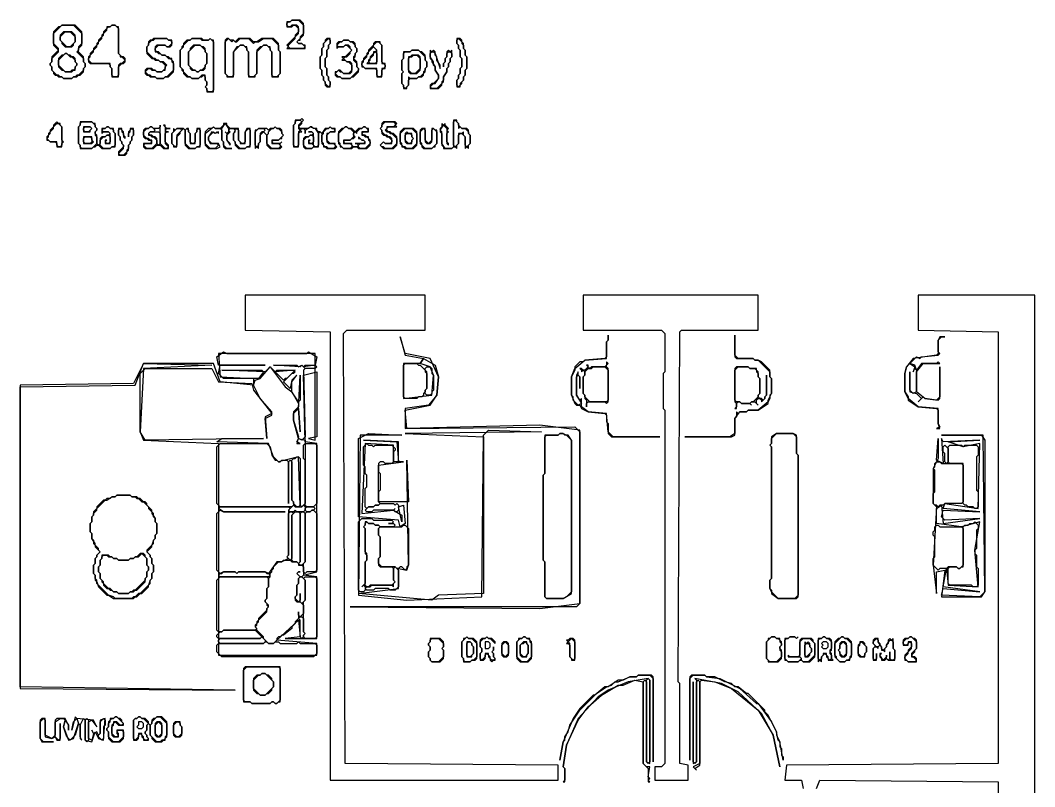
# Model space of a CAD drawing. Header units: metres. Extents: x 46 to 978, y 143 to 952.
# Drawn here: x 369 to 978, y 492 to 952 of the extents above; entities that cross this region are included whole.
import ezdxf

# ---------------------------------------------------------------- set-up
doc = ezdxf.new("R2010")
doc.units = ezdxf.units.M
doc.layers.add('A-FURN', color=2, linetype='Continuous')
doc.layers.add('A-WALL', color=1, linetype='Continuous')

msp = doc.modelspace()

# ---------------------------------------------------------------- linework, layer by layer
at = {"layer": 'A-FURN'}
for points in [[(529, 951), (529, 948), (532, 948), (533, 949), (534, 949), (536, 947), (536, 945), (534, 943), (534, 942), (529, 937), (530, 936), (529, 935), (540, 935), (540, 937), (539, 937), (538, 938), (536, 938), (535, 939), (536, 940), (537, 940), (537, 941), (539, 943), (539, 950), (537, 952), (532, 952), (531, 951), (529, 951)], [(532, 952), (536, 952), (539, 949), (539, 944), (537, 942), (537, 941), (535, 939), (536, 938), (538, 938), (540, 936), (539, 935), (531, 935), (530, 936), (530, 937), (534, 941), (534, 942), (536, 944), (536, 948), (535, 949), (532, 949), (531, 948), (530, 948), (529, 949), (529, 950), (530, 951), (531, 951), (532, 952)], [(394, 949), (393, 948), (392, 948), (389, 945), (389, 937), (392, 934), (388, 930), (388, 927), (387, 926), (387, 925), (388, 924), (388, 922), (389, 921), (389, 920), (390, 919), (391, 919), (392, 918), (394, 918), (395, 917), (400, 917), (401, 918), (403, 918), (404, 919), (405, 919), (407, 921), (407, 923), (408, 924), (408, 926), (407, 927), (407, 930), (404, 933), (404, 935), (406, 937), (406, 945), (402, 949), (394, 949)], [(394, 949), (401, 949), (406, 944), (406, 938), (404, 936), (404, 934), (403, 933), (407, 929), (407, 927), (408, 926), (408, 924), (407, 923), (407, 922), (404, 919), (403, 919), (402, 918), (401, 918), (400, 917), (395, 917), (394, 918), (393, 918), (392, 919), (391, 919), (388, 922), (388, 924), (387, 925), (387, 926), (388, 927), (388, 929), (392, 933), (392, 935), (389, 938), (389, 944), (394, 949)], [(395, 945), (393, 943), (393, 940), (394, 939), (394, 938), (396, 936), (400, 936), (401, 937), (401, 938), (402, 939), (402, 943), (400, 945), (395, 945)], [(396, 945), (399, 945), (402, 942), (402, 939), (399, 936), (397, 936), (393, 940), (393, 942), (396, 945)], [(424, 949), (423, 948), (421, 948), (421, 947), (419, 945), (419, 944), (418, 943), (418, 942), (416, 940), (416, 939), (415, 938), (415, 937), (413, 935), (413, 934), (411, 932), (411, 931), (410, 930), (410, 927), (411, 926), (422, 926), (423, 925), (423, 924), (424, 923), (424, 918), (428, 918), (428, 924), (430, 926), (431, 926), (432, 927), (432, 929), (431, 930), (430, 930), (428, 932), (428, 948), (427, 948), (426, 949), (424, 949)], [(424, 949), (426, 949), (428, 947), (428, 932), (429, 931), (429, 930), (430, 930), (432, 928), (430, 926), (429, 926), (428, 925), (428, 919), (427, 918), (425, 918), (424, 919), (424, 923), (423, 924), (423, 926), (412, 926), (410, 928), (410, 929), (411, 930), (411, 931), (413, 933), (413, 934), (415, 936), (415, 937), (416, 938), (416, 939), (418, 941), (418, 942), (419, 943), (419, 944), (421, 946), (421, 947), (422, 948), (423, 948), (424, 949)], [(449, 941), (448, 940), (447, 940), (446, 939), (446, 937), (445, 936), (445, 932), (448, 929), (449, 929), (450, 928), (452, 928), (453, 927), (454, 927), (456, 925), (456, 923), (454, 921), (451, 921), (450, 922), (449, 922), (448, 923), (445, 923), (444, 922), (444, 920), (445, 919), (446, 919), (447, 918), (450, 918), (451, 917), (455, 917), (456, 918), (458, 918), (461, 921), (461, 927), (460, 928), (460, 929), (459, 929), (458, 930), (457, 930), (456, 931), (454, 931), (452, 933), (451, 933), (450, 934), (450, 935), (452, 937), (456, 937), (457, 936), (459, 936), (460, 937), (460, 940), (458, 940), (457, 941), (449, 941)], [(450, 941), (457, 941), (458, 940), (459, 940), (460, 939), (460, 938), (458, 936), (457, 936), (456, 937), (451, 937), (450, 936), (450, 933), (451, 933), (452, 932), (453, 932), (454, 931), (456, 931), (458, 929), (459, 929), (460, 928), (460, 927), (461, 926), (461, 922), (457, 918), (456, 918), (455, 917), (451, 917), (450, 918), (448, 918), (447, 919), (446, 919), (444, 921), (446, 923), (447, 923), (448, 922), (450, 922), (451, 921), (454, 921), (455, 922), (456, 922), (456, 924), (457, 925), (455, 927), (453, 927), (452, 928), (451, 928), (450, 929), (449, 929), (445, 933), (445, 936), (446, 937), (446, 938), (448, 940), (449, 940), (450, 941)], [(469, 940), (467, 938), (467, 937), (466, 936), (466, 935), (465, 934), (465, 924), (466, 923), (466, 922), (467, 921), (467, 920), (469, 918), (471, 918), (472, 917), (476, 917), (477, 918), (478, 918), (479, 919), (480, 918), (480, 916), (481, 915), (481, 913), (480, 912), (481, 911), (481, 909), (485, 909), (485, 940), (484, 940), (483, 941), (482, 940), (479, 940), (478, 941), (472, 941), (471, 940), (469, 940)], [(472, 941), (477, 941), (478, 940), (482, 940), (483, 941), (485, 939), (485, 910), (484, 909), (482, 909), (481, 910), (481, 911), (480, 912), (481, 913), (481, 915), (480, 916), (480, 919), (478, 919), (476, 917), (472, 917), (471, 918), (470, 918), (467, 921), (467, 922), (465, 924), (465, 934), (467, 936), (467, 937), (470, 940), (471, 940), (472, 941)], [(492, 940), (492, 920), (493, 919), (493, 918), (497, 918), (497, 933), (501, 937), (503, 937), (505, 935), (505, 934), (506, 933), (506, 918), (510, 918), (510, 919), (511, 920), (511, 933), (515, 937), (517, 937), (519, 935), (519, 934), (520, 933), (520, 918), (524, 918), (524, 919), (525, 920), (525, 933), (524, 934), (524, 938), (521, 941), (514, 941), (511, 939), (509, 939), (507, 941), (500, 941), (498, 939), (497, 940), (495, 940), (494, 941), (493, 941), (492, 940)], [(492, 939), (494, 941), (496, 939), (497, 940), (498, 939), (499, 939), (501, 941), (506, 941), (509, 938), (510, 939), (512, 939), (515, 941), (520, 941), (524, 937), (524, 934), (525, 933), (525, 920), (523, 918), (521, 918), (520, 919), (520, 933), (519, 934), (519, 936), (518, 936), (517, 937), (515, 937), (514, 936), (513, 936), (511, 934), (511, 920), (509, 918), (507, 918), (506, 919), (506, 933), (505, 934), (505, 936), (504, 936), (503, 937), (501, 937), (500, 936), (499, 936), (497, 933), (497, 919), (496, 918), (494, 918), (492, 920), (492, 939)], [(553, 941), (552, 940), (552, 939), (551, 938), (551, 936), (550, 935), (550, 931), (549, 930), (549, 923), (550, 922), (550, 919), (551, 918), (551, 916), (552, 915), (552, 913), (553, 912), (555, 912), (555, 915), (554, 916), (554, 918), (553, 919), (553, 923), (552, 924), (552, 929), (553, 930), (553, 934), (554, 935), (554, 937), (555, 938), (555, 941), (553, 941)], [(554, 941), (555, 940), (555, 938), (554, 937), (554, 935), (553, 934), (553, 930), (552, 929), (552, 924), (553, 923), (553, 919), (554, 918), (554, 916), (555, 915), (555, 913), (554, 912), (552, 914), (552, 915), (551, 916), (551, 918), (550, 919), (550, 922), (549, 923), (549, 930), (550, 931), (550, 935), (551, 936), (551, 938), (554, 941)], [(563, 940), (562, 939), (560, 939), (559, 938), (559, 935), (560, 936), (563, 936), (564, 937), (565, 937), (568, 934), (564, 930), (562, 930), (563, 929), (562, 928), (564, 928), (565, 927), (566, 927), (568, 925), (568, 922), (566, 920), (563, 920), (561, 922), (560, 922), (559, 921), (558, 921), (558, 919), (559, 918), (561, 918), (562, 917), (567, 917), (568, 918), (569, 918), (572, 921), (572, 923), (571, 924), (571, 927), (569, 929), (570, 930), (570, 932), (571, 933), (571, 935), (570, 936), (570, 938), (569, 939), (567, 939), (566, 940), (563, 940)], [(563, 940), (566, 940), (567, 939), (568, 939), (570, 937), (570, 936), (571, 935), (571, 933), (570, 932), (570, 931), (569, 930), (569, 928), (571, 926), (571, 924), (572, 923), (572, 922), (567, 917), (562, 917), (561, 918), (560, 918), (558, 920), (560, 922), (561, 921), (562, 921), (563, 920), (567, 920), (568, 921), (568, 926), (567, 927), (565, 927), (563, 929), (564, 930), (565, 930), (567, 932), (567, 933), (568, 934), (567, 935), (567, 936), (566, 937), (564, 937), (563, 936), (560, 936), (559, 937), (561, 939), (562, 939), (563, 940)], [(582, 939), (581, 938), (581, 937), (578, 934), (578, 933), (577, 932), (577, 931), (575, 929), (575, 928), (574, 927), (574, 924), (575, 924), (576, 923), (582, 923), (583, 922), (583, 918), (586, 918), (586, 922), (587, 923), (588, 923), (588, 926), (587, 926), (586, 927), (586, 937), (585, 938), (585, 939), (582, 939)], [(583, 939), (584, 939), (586, 937), (586, 926), (587, 926), (588, 925), (588, 924), (587, 923), (586, 923), (586, 919), (585, 918), (584, 918), (583, 919), (583, 923), (576, 923), (574, 925), (574, 926), (575, 927), (575, 928), (577, 930), (577, 931), (578, 932), (578, 933), (581, 936), (583, 934), (582, 933), (581, 933), (581, 932), (579, 930), (579, 929), (578, 928), (578, 927), (577, 926), (583, 926), (583, 934), (581, 936), (581, 937), (583, 939)], [(631, 941), (631, 938), (632, 937), (632, 935), (633, 934), (633, 930), (634, 929), (634, 924), (633, 923), (633, 920), (632, 919), (632, 917), (631, 916), (631, 912), (633, 912), (633, 913), (634, 914), (634, 915), (635, 916), (635, 918), (636, 919), (636, 922), (637, 923), (637, 930), (636, 931), (636, 934), (635, 935), (635, 938), (634, 939), (634, 940), (633, 941), (631, 941)], [(632, 941), (634, 939), (634, 938), (635, 937), (635, 935), (636, 934), (636, 931), (637, 930), (637, 923), (636, 922), (636, 919), (635, 918), (635, 916), (633, 914), (633, 913), (632, 912), (631, 913), (631, 916), (632, 917), (632, 919), (633, 920), (633, 923), (634, 924), (634, 929), (633, 930), (633, 934), (632, 935), (632, 937), (631, 938), (631, 940), (632, 941)], [(396, 932), (395, 931), (394, 931), (392, 929), (392, 924), (394, 922), (395, 922), (396, 921), (400, 921), (401, 922), (402, 922), (402, 924), (403, 925), (403, 926), (402, 927), (402, 929), (401, 930), (400, 930), (399, 931), (398, 931), (397, 932), (396, 932)], [(396, 932), (397, 932), (399, 930), (400, 930), (402, 928), (402, 927), (403, 926), (403, 925), (402, 924), (402, 923), (401, 922), (400, 922), (399, 921), (396, 921), (392, 925), (392, 928), (396, 932)], [(473, 937), (471, 935), (471, 934), (470, 933), (470, 925), (471, 924), (471, 923), (472, 922), (474, 922), (475, 921), (476, 921), (477, 922), (479, 922), (480, 923), (480, 925), (481, 926), (481, 932), (480, 933), (480, 935), (479, 936), (478, 936), (477, 937), (473, 937)], [(474, 937), (477, 937), (480, 934), (480, 933), (481, 932), (481, 926), (480, 925), (480, 924), (478, 922), (477, 922), (476, 921), (475, 921), (474, 922), (473, 922), (470, 925), (470, 933), (474, 937)], [(582, 933), (583, 932), (583, 927), (582, 926), (579, 926), (578, 927), (579, 928), (579, 929), (581, 931), (581, 932), (582, 933)], [(608, 934), (604, 934), (603, 933), (599, 933), (599, 929), (598, 928), (598, 922), (599, 921), (598, 920), (598, 914), (599, 913), (599, 911), (601, 911), (601, 912), (602, 913), (602, 916), (603, 917), (607, 917), (608, 918), (610, 918), (611, 919), (611, 920), (612, 921), (612, 923), (613, 924), (613, 927), (612, 928), (612, 931), (610, 933), (609, 933), (608, 934)], [(608, 934), (612, 930), (612, 928), (613, 927), (613, 924), (612, 923), (612, 922), (611, 921), (611, 920), (609, 918), (608, 918), (607, 917), (603, 917), (602, 918), (602, 913), (600, 911), (599, 912), (599, 913), (598, 914), (598, 920), (599, 921), (598, 922), (598, 928), (599, 929), (599, 932), (600, 933), (603, 933), (604, 934), (608, 934)], [(628, 934), (627, 933), (626, 934), (625, 933), (625, 930), (624, 929), (624, 927), (623, 926), (623, 924), (623, 926), (624, 927), (624, 929), (625, 930), (625, 932), (626, 933), (627, 933), (628, 932), (628, 930), (627, 929), (627, 927), (626, 926), (626, 924), (625, 923), (625, 921), (623, 918), (623, 916), (622, 915), (622, 914), (619, 911), (616, 911), (615, 912), (617, 914), (618, 914), (620, 917), (620, 919), (618, 922), (618, 924), (617, 925), (617, 927), (615, 930), (615, 932), (616, 933), (617, 933), (618, 932), (621, 923), (621, 925), (619, 928), (619, 930), (618, 931), (618, 933), (617, 934), (616, 933), (615, 934), (615, 929), (616, 928), (616, 927), (618, 924), (618, 922), (620, 919), (620, 917), (617, 914), (616, 914), (615, 913), (615, 911), (620, 911), (622, 913), (622, 914), (623, 915), (623, 918), (625, 921), (625, 923), (626, 924), (626, 926), (627, 927), (627, 929), (628, 930), (628, 934)], [(604, 931), (603, 930), (602, 930), (602, 921), (603, 920), (607, 920), (609, 922), (609, 930), (608, 931), (604, 931)], [(605, 931), (607, 931), (609, 929), (609, 923), (606, 920), (604, 920), (602, 922), (602, 929), (603, 930), (604, 930), (605, 931)], [(391, 891), (389, 889), (389, 888), (387, 886), (387, 885), (386, 884), (386, 883), (385, 882), (385, 880), (386, 880), (387, 879), (390, 879), (391, 878), (391, 876), (394, 876), (394, 878), (395, 879), (394, 880), (394, 888), (393, 889), (393, 890), (392, 890), (391, 891)], [(391, 890), (392, 890), (394, 888), (394, 877), (393, 876), (392, 876), (391, 877), (391, 879), (387, 879), (385, 881), (386, 882), (386, 883), (387, 884), (387, 885), (389, 887), (389, 888), (391, 890)], [(405, 891), (405, 889), (404, 888), (404, 878), (405, 877), (405, 875), (412, 875), (413, 876), (414, 876), (415, 877), (416, 877), (418, 875), (423, 875), (424, 876), (426, 876), (426, 884), (425, 885), (425, 887), (423, 887), (422, 888), (421, 888), (420, 887), (418, 887), (418, 884), (419, 885), (422, 885), (423, 884), (422, 883), (421, 883), (420, 882), (418, 882), (417, 881), (417, 878), (416, 877), (415, 878), (415, 883), (414, 884), (414, 885), (415, 886), (415, 887), (414, 888), (414, 890), (413, 890), (412, 891), (405, 891)], [(406, 891), (412, 891), (414, 889), (414, 888), (415, 887), (415, 886), (414, 885), (414, 883), (415, 882), (415, 878), (412, 875), (406, 875), (405, 876), (405, 877), (404, 878), (404, 888), (405, 889), (405, 890), (406, 891)], [(480, 885), (480, 877), (482, 875), (487, 875), (489, 876), (488, 878), (484, 878), (482, 880), (482, 882), (485, 885), (486, 884), (487, 885), (488, 884), (488, 885), (486, 884), (484, 885), (482, 882), (482, 880), (483, 878), (487, 878), (488, 877), (486, 875), (483, 875), (480, 878), (480, 884), (485, 888), (486, 887), (489, 887), (490, 886), (490, 880), (491, 879), (491, 876), (492, 875), (496, 875), (493, 875), (491, 877), (491, 879), (490, 880), (490, 887), (492, 890), (494, 887), (494, 885), (493, 884), (492, 885), (493, 884), (493, 880), (495, 877), (495, 878), (493, 880), (493, 883), (495, 885), (494, 886), (495, 887), (497, 887), (498, 886), (497, 884), (497, 880), (498, 879), (498, 877), (500, 875), (504, 875), (505, 876), (507, 876), (507, 887), (505, 887), (504, 885), (504, 879), (503, 878), (502, 878), (500, 880), (500, 887), (495, 887), (493, 889), (493, 890), (491, 890), (491, 889), (489, 887), (486, 887), (485, 888), (484, 887), (482, 887), (480, 885)], [(534, 892), (534, 890), (533, 889), (533, 876), (536, 876), (536, 884), (537, 885), (538, 885), (537, 886), (538, 887), (539, 887), (540, 886), (540, 884), (540, 886), (543, 888), (546, 887), (548, 884), (548, 877), (547, 876), (546, 876), (545, 877), (545, 884), (544, 885), (542, 885), (544, 885), (545, 884), (544, 883), (543, 883), (542, 882), (540, 882), (539, 881), (539, 876), (540, 875), (544, 875), (545, 876), (548, 876), (548, 884), (549, 885), (550, 884), (550, 878), (551, 877), (551, 876), (552, 876), (553, 875), (558, 875), (559, 876), (558, 877), (558, 878), (555, 878), (553, 880), (553, 883), (555, 885), (558, 885), (558, 887), (556, 887), (555, 888), (554, 887), (552, 887), (550, 884), (549, 885), (548, 885), (547, 886), (547, 887), (545, 887), (544, 888), (543, 888), (542, 887), (537, 887), (536, 888), (538, 890), (538, 891), (539, 892), (538, 893), (537, 892), (534, 892)], [(537, 892), (538, 891), (536, 889), (536, 887), (537, 886), (536, 885), (536, 877), (535, 876), (534, 876), (533, 877), (533, 889), (534, 890), (534, 891), (535, 892), (537, 892)], [(587, 891), (586, 890), (586, 888), (585, 887), (586, 886), (586, 884), (587, 883), (588, 883), (589, 882), (590, 882), (592, 880), (592, 879), (591, 878), (588, 878), (587, 879), (585, 877), (587, 875), (593, 875), (595, 877), (595, 882), (593, 884), (592, 884), (591, 885), (590, 885), (589, 886), (589, 887), (590, 888), (595, 888), (594, 889), (595, 890), (594, 891), (587, 891)], [(588, 891), (593, 891), (594, 890), (594, 889), (593, 888), (589, 888), (589, 887), (588, 886), (589, 885), (590, 885), (591, 884), (592, 884), (595, 881), (595, 878), (592, 875), (588, 875), (587, 876), (586, 876), (585, 877), (587, 879), (588, 878), (592, 878), (592, 881), (591, 882), (590, 882), (589, 883), (588, 883), (586, 885), (586, 886), (585, 887), (586, 888), (586, 889), (588, 891)], [(622, 890), (622, 888), (621, 887), (621, 885), (622, 884), (622, 877), (623, 876), (623, 875), (628, 875), (629, 876), (630, 876), (631, 875), (631, 877), (632, 878), (632, 883), (633, 884), (634, 884), (636, 882), (636, 875), (637, 876), (638, 875), (638, 877), (639, 878), (639, 883), (638, 884), (638, 886), (637, 887), (634, 887), (632, 889), (632, 890), (631, 891), (631, 892), (629, 892), (629, 876), (628, 875), (624, 875), (622, 878), (622, 885), (621, 886), (623, 889), (625, 887), (625, 878), (626, 877), (626, 878), (625, 879), (625, 884), (626, 885), (625, 886), (626, 887), (624, 889), (624, 890), (623, 889), (622, 890)], [(630, 892), (632, 890), (632, 887), (633, 888), (634, 887), (636, 887), (638, 885), (638, 884), (639, 883), (639, 878), (637, 876), (636, 877), (636, 882), (635, 883), (635, 885), (634, 884), (632, 884), (632, 878), (630, 876), (629, 877), (629, 891), (630, 892)], [(407, 885), (411, 885), (411, 886), (412, 887), (411, 888), (407, 888), (407, 885)], [(407, 886), (407, 887), (408, 888), (411, 888), (412, 887), (410, 885), (408, 885), (407, 886)], [(421, 888), (422, 888), (423, 887), (424, 887), (425, 886), (425, 885), (426, 884), (426, 877), (425, 876), (424, 876), (423, 875), (419, 875), (417, 877), (417, 880), (419, 882), (420, 882), (421, 883), (422, 883), (423, 882), (423, 879), (422, 878), (421, 878), (420, 879), (421, 880), (420, 880), (420, 878), (423, 878), (423, 884), (422, 885), (419, 885), (418, 886), (419, 887), (420, 887), (421, 888)], [(437, 887), (435, 887), (435, 886), (434, 885), (434, 882), (434, 884), (435, 885), (435, 886), (436, 887), (437, 886), (437, 883), (436, 882), (436, 880), (435, 879), (435, 878), (434, 877), (434, 875), (433, 874), (433, 873), (431, 871), (429, 871), (428, 872), (431, 875), (431, 877), (430, 878), (430, 879), (429, 880), (429, 882), (428, 883), (428, 886), (429, 887), (430, 886), (430, 885), (431, 884), (431, 882), (432, 881), (432, 882), (431, 883), (431, 885), (430, 886), (430, 887), (428, 887), (428, 883), (429, 882), (429, 880), (430, 879), (430, 878), (431, 877), (431, 876), (428, 873), (428, 871), (432, 871), (433, 872), (433, 873), (434, 874), (434, 877), (435, 878), (435, 879), (436, 880), (436, 882), (437, 883), (437, 887)], [(459, 887), (457, 887), (456, 888), (456, 889), (455, 889), (456, 888), (456, 878), (458, 876), (457, 875), (456, 875), (453, 878), (453, 889), (453, 888), (452, 887), (449, 887), (448, 888), (447, 888), (446, 887), (444, 887), (443, 886), (443, 882), (444, 881), (445, 881), (446, 880), (447, 880), (448, 879), (447, 878), (443, 878), (443, 876), (444, 875), (449, 875), (451, 877), (453, 877), (455, 875), (458, 875), (458, 877), (456, 879), (456, 884), (457, 885), (458, 885), (457, 885), (456, 886), (457, 887), (459, 887)], [(447, 888), (448, 888), (450, 886), (449, 885), (447, 885), (446, 884), (446, 883), (447, 883), (448, 882), (449, 882), (451, 880), (451, 878), (448, 875), (445, 875), (443, 877), (444, 878), (448, 878), (448, 880), (447, 880), (446, 881), (445, 881), (443, 883), (443, 885), (445, 887), (446, 887), (447, 888)], [(446, 884), (447, 885), (452, 885), (453, 884), (453, 878), (452, 877), (451, 878), (451, 881), (450, 882), (449, 882), (448, 883), (447, 883), (446, 884)], [(461, 887), (461, 885), (460, 884), (460, 878), (461, 877), (461, 876), (463, 876), (463, 882), (465, 884), (465, 885), (467, 887), (468, 886), (468, 877), (470, 875), (474, 875), (475, 876), (477, 876), (477, 887), (475, 887), (475, 885), (474, 884), (474, 879), (473, 878), (472, 878), (471, 879), (471, 884), (470, 885), (470, 887), (469, 887), (468, 886), (467, 887), (463, 887), (462, 886), (461, 887)], [(465, 887), (466, 886), (463, 883), (463, 877), (462, 876), (460, 878), (460, 884), (463, 887), (465, 887)], [(469, 887), (470, 886), (470, 885), (471, 884), (471, 878), (474, 878), (474, 884), (475, 885), (475, 886), (476, 887), (477, 886), (477, 877), (476, 876), (475, 876), (474, 875), (471, 875), (468, 878), (468, 886), (469, 887)], [(499, 887), (500, 886), (500, 880), (501, 879), (501, 878), (504, 878), (504, 885), (506, 887), (507, 886), (507, 877), (506, 876), (505, 876), (504, 875), (501, 875), (498, 878), (498, 879), (497, 880), (497, 884), (498, 885), (498, 886), (499, 887)], [(526, 886), (525, 887), (523, 887), (522, 888), (521, 887), (519, 887), (518, 886), (517, 887), (512, 887), (511, 886), (510, 886), (510, 875), (511, 876), (512, 875), (512, 878), (513, 879), (513, 883), (515, 885), (517, 883), (517, 877), (519, 875), (525, 875), (526, 876), (525, 877), (525, 878), (526, 879), (525, 878), (521, 878), (520, 879), (521, 880), (524, 880), (525, 881), (526, 881), (526, 882), (527, 883), (526, 884), (526, 886)], [(515, 887), (516, 886), (515, 885), (514, 885), (513, 884), (513, 879), (512, 878), (512, 877), (511, 876), (510, 877), (510, 885), (512, 887), (515, 887)], [(522, 888), (523, 887), (524, 887), (526, 885), (526, 884), (527, 883), (524, 880), (520, 880), (520, 878), (524, 878), (525, 877), (525, 876), (524, 875), (520, 875), (517, 878), (517, 883), (518, 884), (518, 885), (520, 887), (521, 887), (522, 888)], [(555, 888), (556, 887), (557, 887), (558, 886), (557, 885), (555, 885), (554, 884), (553, 884), (553, 879), (554, 878), (557, 878), (558, 877), (558, 876), (557, 875), (554, 875), (553, 876), (552, 876), (551, 877), (551, 878), (550, 879), (550, 883), (551, 884), (551, 885), (553, 887), (554, 887), (555, 888)], [(560, 885), (560, 878), (561, 877), (561, 876), (562, 876), (563, 875), (568, 875), (569, 876), (571, 876), (572, 875), (577, 875), (579, 877), (579, 880), (578, 881), (578, 882), (577, 882), (576, 883), (575, 883), (574, 884), (575, 885), (578, 885), (578, 887), (577, 887), (576, 888), (575, 888), (574, 887), (572, 887), (570, 885), (568, 887), (566, 887), (565, 888), (564, 888), (563, 887), (562, 887), (560, 885)], [(564, 888), (565, 888), (566, 887), (567, 887), (569, 885), (569, 882), (567, 880), (563, 880), (563, 878), (567, 878), (568, 877), (568, 876), (567, 875), (563, 875), (561, 877), (561, 878), (560, 879), (560, 884), (564, 888)], [(578, 886), (577, 885), (574, 885), (574, 883), (575, 883), (576, 882), (577, 882), (578, 881), (578, 880), (579, 879), (579, 878), (576, 875), (573, 875), (572, 876), (572, 877), (573, 878), (576, 878), (576, 879), (575, 880), (574, 880), (572, 882), (572, 881), (573, 881), (574, 880), (575, 880), (576, 879), (575, 878), (570, 878), (571, 878), (572, 877), (571, 876), (569, 876), (568, 877), (568, 878), (564, 878), (563, 879), (564, 880), (567, 880), (568, 881), (569, 881), (570, 882), (569, 883), (569, 884), (570, 885), (571, 884), (571, 885), (573, 887), (574, 887), (575, 888), (576, 888), (578, 886)], [(599, 887), (597, 885), (597, 878), (598, 877), (598, 876), (599, 876), (600, 875), (605, 875), (607, 877), (607, 885), (605, 887), (599, 887)], [(600, 887), (604, 887), (607, 884), (607, 878), (604, 875), (601, 875), (600, 876), (599, 876), (598, 877), (598, 878), (597, 879), (597, 884), (600, 887)], [(601, 885), (600, 884), (600, 879), (601, 878), (604, 878), (604, 880), (605, 881), (604, 882), (604, 884), (602, 884), (601, 885)], [(601, 884), (603, 884), (604, 883), (604, 882), (605, 881), (604, 880), (604, 879), (603, 878), (602, 878), (600, 880), (600, 883), (601, 884)], [(610, 887), (609, 886), (609, 878), (610, 877), (610, 876), (611, 875), (616, 875), (617, 876), (618, 876), (618, 877), (619, 878), (619, 886), (618, 886), (617, 887), (616, 887), (616, 880), (614, 878), (612, 880), (612, 887), (610, 887)], [(611, 887), (612, 886), (612, 879), (613, 878), (615, 878), (616, 879), (616, 886), (617, 887), (619, 885), (619, 878), (616, 875), (612, 875), (610, 877), (610, 878), (609, 879), (609, 885), (611, 887)], [(407, 882), (407, 878), (412, 878), (413, 879), (412, 880), (412, 882), (407, 882)], [(407, 881), (408, 882), (411, 882), (412, 881), (412, 879), (411, 878), (408, 878), (407, 879), (407, 881)], [(543, 883), (544, 883), (545, 882), (545, 879), (544, 878), (543, 878), (542, 879), (543, 880), (542, 880), (542, 878), (544, 878), (545, 877), (545, 876), (544, 875), (541, 875), (539, 877), (539, 880), (541, 882), (542, 882), (543, 883)], [(597, 762), (600, 751), (611, 749), (609, 746), (599, 746), (599, 725), (616, 727), (617, 739), (615, 744), (609, 746), (611, 749), (618, 745), (620, 738), (619, 727), (614, 721), (600, 719), (600, 707), (702, 708), (705, 705), (705, 602), (703, 600), (567, 600), (681, 599), (705, 602), (705, 706), (681, 709), (601, 707), (600, 718), (615, 721), (619, 727), (620, 738), (615, 749), (600, 752), (597, 762)], [(722, 763), (722, 760), (721, 759), (721, 750), (720, 749), (708, 748), (707, 747), (705, 747), (702, 744), (702, 742), (700, 738), (700, 727), (702, 722), (703, 721), (705, 721), (706, 719), (710, 717), (720, 716), (721, 715), (721, 711), (722, 710), (722, 704), (724, 702), (753, 702), (725, 702), (722, 705), (721, 716), (710, 717), (706, 720), (706, 725), (705, 724), (703, 727), (703, 738), (704, 739), (705, 738), (705, 731), (705, 738), (704, 739), (704, 741), (703, 739), (703, 727), (706, 722), (704, 721), (701, 724), (701, 726), (700, 727), (700, 738), (702, 743), (708, 748), (721, 749), (721, 759), (722, 760), (722, 763)], [(798, 763), (798, 750), (799, 749), (809, 749), (810, 748), (812, 748), (819, 741), (819, 738), (820, 737), (820, 728), (819, 727), (819, 725), (818, 723), (812, 718), (806, 718), (805, 717), (801, 717), (800, 716), (799, 717), (799, 714), (798, 713), (798, 704), (795, 702), (768, 702), (796, 702), (798, 703), (798, 713), (801, 717), (805, 717), (806, 718), (812, 718), (818, 722), (818, 724), (820, 728), (820, 737), (819, 738), (819, 742), (814, 747), (812, 748), (810, 748), (809, 749), (800, 749), (798, 751), (798, 763)], [(924, 762), (921, 762), (920, 760), (920, 752), (919, 751), (905, 749), (901, 744), (900, 740), (900, 729), (902, 726), (902, 724), (908, 720), (919, 719), (920, 718), (920, 710), (921, 708), (919, 707), (921, 707), (920, 710), (920, 719), (908, 720), (902, 725), (900, 729), (900, 740), (901, 744), (903, 746), (906, 744), (905, 741), (906, 743), (907, 742), (907, 729), (905, 728), (903, 730), (903, 741), (903, 729), (907, 728), (910, 725), (908, 723), (911, 726), (912, 725), (920, 724), (921, 725), (921, 744), (921, 726), (919, 724), (912, 725), (907, 729), (907, 741), (911, 746), (921, 746), (920, 747), (919, 746), (910, 746), (907, 742), (906, 745), (903, 746), (907, 750), (909, 749), (910, 750), (920, 751), (921, 752), (920, 753), (920, 760), (922, 762), (924, 762)], [(546, 752), (488, 752), (489, 738), (509, 737), (509, 733), (489, 735), (485, 746), (443, 746), (437, 734), (369, 733), (369, 551), (498, 550), (369, 552), (369, 732), (438, 733), (443, 746), (484, 745), (443, 743), (441, 705), (443, 700), (488, 698), (488, 571), (547, 571), (547, 578), (523, 580), (536, 592), (537, 582), (528, 581), (547, 581), (547, 618), (539, 619), (547, 621), (547, 698), (540, 699), (539, 739), (547, 741), (547, 702), (542, 701), (546, 700), (546, 752)], [(491, 753), (493, 752), (541, 752), (542, 753), (547, 750), (546, 745), (539, 744), (538, 745), (537, 744), (521, 745), (535, 745), (536, 744), (538, 745), (540, 743), (539, 742), (540, 702), (538, 700), (536, 701), (533, 712), (533, 716), (536, 719), (537, 705), (536, 719), (537, 739), (537, 724), (536, 723), (532, 729), (532, 735), (535, 739), (532, 736), (531, 731), (527, 735), (534, 742), (522, 741), (519, 744), (516, 741), (490, 742), (514, 742), (515, 741), (512, 737), (491, 737), (488, 740), (489, 745), (516, 745), (488, 745), (487, 750), (491, 753)], [(540, 662), (538, 660), (537, 661), (536, 690), (524, 687), (521, 690), (518, 698), (487, 699), (490, 701), (515, 701), (444, 700), (441, 705), (441, 740), (444, 743), (484, 743), (488, 735), (508, 734), (509, 730), (520, 716), (516, 714), (517, 701), (516, 713), (520, 715), (520, 717), (513, 725), (509, 733), (510, 736), (513, 737), (519, 744), (528, 732), (532, 729), (536, 722), (536, 720), (533, 717), (533, 712), (536, 702), (535, 698), (537, 698), (535, 699), (536, 701), (540, 700), (540, 662)], [(539, 744), (540, 745), (546, 745), (547, 744), (546, 743), (540, 743), (539, 744)], [(600, 746), (607, 746), (608, 745), (609, 745), (612, 742), (612, 741), (613, 740), (613, 731), (612, 730), (612, 729), (611, 728), (611, 727), (610, 726), (608, 726), (607, 725), (600, 725), (599, 726), (599, 745), (600, 746)], [(613, 744), (615, 744), (616, 743), (616, 740), (617, 739), (617, 730), (616, 729), (616, 728), (615, 727), (613, 727), (612, 728), (612, 730), (613, 731), (613, 741), (612, 742), (612, 743), (613, 744)], [(721, 747), (721, 745), (720, 744), (712, 744), (711, 743), (710, 744), (710, 745), (709, 745), (710, 744), (708, 742), (707, 742), (706, 743), (705, 743), (706, 742), (706, 741), (707, 742), (708, 741), (708, 739), (707, 738), (707, 728), (708, 727), (708, 725), (709, 724), (709, 720), (709, 722), (710, 723), (720, 723), (721, 722), (722, 723), (722, 743), (721, 744), (721, 745), (722, 746), (721, 747)], [(710, 743), (712, 743), (713, 744), (720, 744), (722, 742), (722, 724), (721, 723), (711, 723), (708, 726), (708, 727), (707, 728), (707, 738), (708, 739), (708, 741), (710, 743)], [(799, 744), (798, 743), (798, 723), (799, 722), (799, 720), (798, 719), (799, 719), (799, 722), (800, 723), (801, 723), (802, 722), (807, 722), (808, 721), (807, 722), (808, 723), (810, 723), (812, 721), (811, 722), (811, 724), (812, 725), (813, 725), (814, 724), (814, 723), (816, 725), (816, 726), (817, 727), (817, 739), (817, 727), (816, 726), (816, 725), (815, 724), (814, 725), (813, 725), (812, 726), (812, 727), (813, 728), (813, 737), (812, 738), (812, 741), (811, 742), (811, 743), (807, 743), (806, 744), (799, 744)], [(800, 744), (806, 744), (807, 743), (810, 743), (811, 742), (811, 741), (812, 740), (812, 738), (813, 737), (813, 728), (812, 727), (812, 726), (809, 723), (808, 723), (807, 722), (802, 722), (801, 723), (799, 723), (798, 724), (798, 742), (800, 744)], [(522, 741), (523, 742), (533, 742), (534, 741), (533, 740), (532, 740), (529, 737), (528, 737), (527, 736), (522, 741)], [(682, 705), (600, 704), (647, 702), (647, 608), (620, 607), (616, 604), (572, 608), (596, 611), (596, 623), (601, 622), (602, 625), (601, 688), (602, 663), (584, 663), (584, 685), (599, 687), (596, 687), (596, 699), (575, 700), (595, 699), (596, 687), (593, 687), (593, 697), (576, 698), (574, 656), (593, 658), (598, 655), (598, 651), (596, 660), (599, 661), (600, 650), (597, 648), (596, 652), (572, 654), (572, 701), (578, 704), (598, 703), (573, 703), (572, 607), (601, 604), (646, 606), (647, 703), (650, 706), (682, 705)], [(695, 704), (693, 704), (692, 703), (684, 703), (684, 680), (683, 679), (683, 628), (684, 627), (684, 606), (685, 605), (695, 605), (700, 608), (700, 700), (698, 703), (696, 703), (695, 704)], [(695, 704), (697, 703), (700, 700), (700, 609), (697, 606), (695, 605), (685, 605), (684, 606), (684, 627), (683, 628), (683, 679), (684, 680), (684, 702), (685, 703), (692, 703), (693, 704), (695, 704)], [(823, 704), (820, 702), (820, 698), (819, 697), (820, 696), (820, 617), (819, 616), (819, 611), (820, 610), (820, 608), (824, 605), (835, 605), (836, 606), (836, 691), (835, 692), (835, 703), (833, 704), (823, 704)], [(823, 704), (833, 704), (835, 702), (835, 692), (836, 691), (836, 607), (834, 605), (824, 605), (820, 609), (819, 611), (819, 616), (820, 617), (820, 696), (819, 697), (820, 698), (820, 701), (823, 704)], [(947, 703), (922, 703), (946, 703), (948, 700), (948, 609), (945, 606), (922, 607), (923, 611), (945, 609), (923, 612), (925, 623), (926, 613), (944, 612), (942, 634), (945, 651), (934, 648), (919, 650), (919, 659), (922, 661), (923, 650), (945, 653), (924, 652), (922, 654), (923, 658), (945, 657), (923, 659), (924, 662), (944, 659), (945, 698), (935, 696), (926, 699), (945, 700), (923, 699), (922, 701), (923, 686), (919, 688), (920, 701), (920, 689), (917, 683), (917, 662), (919, 660), (917, 625), (919, 608), (919, 621), (924, 622), (922, 606), (946, 606), (948, 609), (947, 703)], [(487, 696), (489, 698), (517, 698), (519, 696), (520, 691), (522, 688), (523, 688), (524, 687), (525, 687), (526, 688), (529, 688), (530, 687), (530, 662), (530, 687), (531, 688), (532, 687), (532, 664), (533, 663), (533, 661), (532, 660), (489, 660), (487, 662), (487, 696)], [(540, 698), (546, 698), (547, 697), (547, 662), (545, 660), (541, 660), (540, 661), (540, 688), (539, 689), (539, 697), (540, 698)], [(592, 697), (594, 695), (594, 694), (593, 693), (593, 687), (592, 686), (588, 686), (587, 687), (585, 687), (584, 686), (584, 681), (585, 680), (585, 670), (584, 669), (584, 663), (585, 662), (584, 661), (582, 661), (581, 660), (578, 660), (577, 659), (576, 660), (576, 671), (577, 672), (577, 679), (576, 680), (576, 684), (575, 685), (575, 696), (577, 698), (578, 697), (580, 697), (581, 696), (582, 697), (592, 697)], [(924, 697), (926, 695), (926, 687), (925, 686), (924, 687), (924, 692), (923, 693), (923, 696), (924, 697)], [(927, 697), (934, 697), (935, 696), (936, 697), (943, 697), (944, 696), (944, 691), (943, 690), (943, 670), (944, 669), (944, 660), (943, 659), (942, 659), (941, 660), (938, 660), (937, 661), (936, 661), (935, 662), (935, 686), (927, 686), (926, 687), (926, 696), (927, 697)], [(535, 690), (536, 690), (537, 689), (537, 661), (536, 660), (535, 660), (533, 662), (533, 663), (532, 664), (532, 688), (533, 689), (534, 689), (535, 690)], [(919, 687), (921, 687), (922, 686), (934, 686), (935, 685), (935, 663), (934, 662), (924, 662), (923, 661), (921, 661), (920, 660), (919, 661), (918, 661), (917, 662), (917, 668), (918, 669), (918, 682), (917, 683), (918, 684), (918, 686), (919, 687)], [(427, 667), (426, 666), (424, 666), (423, 665), (421, 665), (420, 664), (419, 664), (415, 660), (415, 659), (413, 657), (413, 655), (412, 654), (412, 651), (411, 650), (411, 645), (412, 644), (412, 641), (413, 640), (413, 638), (414, 637), (414, 636), (417, 633), (415, 631), (415, 630), (414, 629), (414, 626), (413, 625), (413, 620), (414, 619), (414, 616), (415, 615), (416, 612), (421, 607), (422, 607), (425, 605), (437, 605), (438, 606), (439, 606), (441, 608), (442, 608), (446, 612), (446, 613), (447, 614), (447, 616), (448, 617), (448, 620), (449, 621), (449, 625), (448, 626), (448, 629), (447, 630), (447, 631), (445, 633), (448, 636), (448, 637), (449, 638), (449, 640), (450, 641), (450, 643), (451, 644), (451, 650), (450, 651), (450, 653), (449, 654), (449, 656), (448, 657), (448, 658), (445, 661), (445, 662), (444, 663), (443, 663), (441, 665), (440, 665), (439, 666), (436, 666), (435, 667), (427, 667)], [(427, 667), (435, 667), (436, 666), (438, 666), (439, 665), (440, 665), (442, 663), (443, 663), (446, 660), (446, 659), (448, 657), (448, 656), (450, 653), (450, 651), (451, 650), (451, 644), (450, 643), (450, 641), (449, 640), (448, 637), (445, 634), (445, 633), (447, 631), (447, 630), (448, 629), (448, 626), (449, 625), (449, 621), (448, 620), (448, 617), (447, 616), (446, 613), (441, 608), (440, 608), (438, 606), (437, 606), (436, 605), (426, 605), (425, 606), (422, 607), (415, 614), (415, 616), (414, 617), (414, 619), (413, 620), (413, 625), (414, 626), (414, 629), (415, 630), (415, 631), (417, 633), (416, 634), (416, 635), (414, 637), (414, 638), (412, 641), (412, 644), (411, 645), (411, 650), (412, 651), (412, 654), (413, 655), (413, 656), (415, 658), (415, 659), (420, 664), (421, 664), (424, 666), (426, 666), (427, 667)], [(488, 659), (489, 660), (530, 660), (531, 659), (530, 658), (530, 631), (529, 630), (530, 629), (526, 627), (523, 627), (518, 620), (516, 621), (500, 621), (499, 620), (498, 621), (491, 621), (489, 620), (487, 622), (487, 656), (489, 658), (491, 657), (528, 657), (491, 657), (488, 659)], [(530, 658), (533, 661), (534, 660), (538, 660), (539, 661), (540, 660), (540, 658), (539, 657), (535, 657), (534, 658), (533, 657), (531, 657), (530, 658)], [(545, 658), (547, 656), (547, 622), (546, 621), (541, 621), (540, 620), (539, 621), (539, 626), (540, 627), (540, 656), (541, 657), (543, 657), (544, 658), (545, 658)], [(540, 658), (540, 659), (541, 660), (545, 660), (546, 659), (545, 658), (544, 658), (543, 657), (541, 657), (540, 658)], [(576, 658), (578, 660), (581, 660), (582, 661), (584, 661), (585, 662), (593, 662), (594, 661), (595, 662), (596, 661), (596, 658), (595, 657), (594, 657), (593, 658), (594, 659), (593, 658), (581, 658), (580, 657), (577, 657), (576, 658)], [(532, 657), (533, 656), (532, 655), (532, 629), (531, 628), (529, 630), (530, 631), (530, 656), (531, 657), (532, 657)], [(534, 657), (536, 657), (537, 656), (537, 627), (536, 626), (535, 627), (533, 627), (532, 628), (532, 655), (534, 657)], [(539, 657), (540, 656), (540, 627), (538, 625), (537, 625), (536, 626), (537, 627), (537, 656), (538, 657), (539, 657)], [(592, 652), (593, 651), (592, 650), (590, 650), (593, 650), (594, 649), (593, 648), (585, 648), (584, 649), (582, 649), (581, 650), (578, 650), (577, 651), (576, 651), (576, 649), (575, 648), (576, 647), (576, 632), (577, 631), (577, 628), (576, 627), (576, 614), (574, 612), (575, 613), (576, 612), (576, 610), (575, 609), (573, 609), (572, 610), (572, 651), (574, 653), (580, 653), (581, 652), (592, 652)], [(577, 651), (578, 650), (581, 650), (582, 649), (584, 649), (585, 648), (584, 647), (584, 643), (585, 642), (585, 630), (584, 629), (584, 625), (585, 624), (592, 624), (593, 623), (593, 616), (594, 615), (592, 613), (579, 613), (578, 612), (577, 612), (576, 613), (576, 627), (577, 628), (577, 632), (576, 633), (576, 647), (575, 648), (576, 649), (576, 650), (577, 651)], [(600, 649), (602, 647), (602, 625), (601, 624), (601, 623), (600, 622), (598, 624), (597, 624), (596, 623), (595, 623), (594, 624), (586, 624), (584, 626), (584, 629), (585, 630), (585, 642), (584, 643), (584, 647), (585, 648), (598, 648), (599, 649), (600, 649)], [(919, 649), (920, 649), (921, 648), (934, 648), (935, 647), (935, 625), (933, 623), (932, 623), (931, 624), (926, 624), (925, 623), (921, 623), (920, 622), (917, 625), (917, 629), (918, 630), (918, 642), (917, 643), (917, 645), (918, 646), (918, 648), (919, 649)], [(942, 651), (944, 649), (944, 647), (943, 646), (943, 635), (942, 634), (942, 632), (943, 631), (943, 624), (944, 623), (944, 613), (943, 612), (941, 612), (940, 613), (927, 613), (926, 614), (926, 623), (927, 624), (931, 624), (932, 623), (933, 623), (934, 624), (935, 624), (935, 648), (936, 649), (938, 649), (939, 650), (941, 650), (942, 651)], [(444, 631), (443, 632), (441, 632), (439, 630), (438, 630), (437, 629), (435, 629), (434, 628), (428, 628), (427, 629), (425, 629), (424, 630), (423, 630), (422, 631), (418, 631), (418, 629), (417, 628), (417, 625), (416, 624), (416, 621), (417, 620), (417, 617), (418, 616), (418, 615), (419, 614), (419, 613), (421, 611), (422, 611), (423, 610), (424, 610), (425, 609), (427, 609), (428, 608), (434, 608), (435, 609), (437, 609), (438, 610), (439, 610), (444, 615), (444, 617), (445, 618), (445, 621), (446, 622), (446, 624), (445, 625), (445, 629), (444, 630), (444, 631)], [(445, 629), (445, 625), (446, 624), (446, 622), (445, 621), (445, 618), (444, 617), (444, 616), (438, 610), (437, 610), (436, 609), (435, 609), (434, 608), (428, 608), (427, 609), (425, 609), (423, 611), (422, 611), (419, 614), (419, 615), (417, 617), (417, 620), (416, 621), (416, 624), (417, 625), (417, 628), (418, 629), (418, 630), (419, 631), (421, 631), (422, 630), (424, 630), (425, 629), (427, 629), (428, 628), (434, 628), (435, 629), (437, 629), (438, 630), (440, 630), (442, 632), (445, 629)], [(535, 627), (536, 626), (536, 625), (538, 625), (539, 624), (539, 619), (538, 618), (537, 618), (535, 620), (536, 621), (537, 621), (536, 621), (535, 620), (537, 618), (536, 617), (536, 614), (535, 613), (535, 607), (534, 606), (534, 604), (535, 603), (537, 603), (539, 601), (539, 596), (537, 594), (536, 595), (536, 597), (536, 593), (534, 591), (534, 590), (532, 588), (532, 587), (527, 583), (526, 583), (525, 582), (524, 582), (523, 581), (523, 580), (521, 578), (518, 578), (515, 581), (515, 582), (511, 586), (511, 587), (510, 588), (511, 589), (511, 590), (512, 591), (512, 592), (517, 597), (517, 599), (518, 600), (518, 601), (516, 603), (516, 604), (517, 605), (517, 611), (518, 612), (518, 617), (519, 618), (519, 620), (520, 621), (520, 622), (521, 623), (521, 624), (524, 627), (526, 627), (527, 628), (531, 628), (532, 627), (535, 627)], [(596, 622), (596, 612), (594, 610), (591, 610), (590, 611), (582, 611), (581, 610), (577, 610), (576, 611), (577, 612), (579, 612), (580, 613), (592, 613), (593, 612), (593, 614), (594, 615), (593, 616), (593, 623), (594, 624), (596, 622)], [(489, 618), (517, 618), (518, 617), (518, 612), (517, 611), (517, 605), (516, 604), (516, 603), (517, 602), (517, 601), (518, 600), (517, 599), (517, 598), (512, 593), (512, 592), (511, 591), (511, 590), (510, 589), (510, 588), (511, 587), (510, 586), (491, 586), (490, 585), (488, 585), (487, 586), (487, 616), (489, 618)], [(488, 619), (489, 620), (490, 620), (491, 621), (498, 621), (499, 620), (500, 621), (516, 621), (517, 620), (518, 620), (519, 619), (518, 618), (489, 618), (488, 619)], [(537, 618), (538, 618), (540, 616), (540, 604), (538, 602), (537, 603), (537, 608), (537, 604), (536, 603), (534, 605), (534, 606), (535, 607), (535, 613), (536, 614), (536, 617), (537, 618)], [(540, 618), (546, 618), (547, 617), (547, 582), (546, 581), (540, 581), (539, 582), (539, 583), (540, 584), (539, 585), (539, 603), (540, 604), (540, 616), (539, 617), (540, 618)], [(537, 594), (538, 594), (539, 593), (539, 585), (540, 584), (539, 583), (539, 582), (538, 581), (537, 582), (537, 592), (536, 593), (537, 594)], [(487, 583), (489, 585), (490, 585), (491, 586), (510, 586), (514, 582), (513, 581), (488, 581), (487, 582), (487, 583)], [(487, 577), (488, 578), (515, 578), (516, 579), (517, 579), (518, 578), (521, 578), (522, 579), (524, 579), (525, 578), (535, 578), (536, 579), (537, 578), (546, 578), (547, 577), (547, 572), (545, 570), (490, 570), (487, 573), (487, 577)], [(516, 580), (516, 579), (515, 578), (489, 578), (488, 579), (488, 580), (489, 581), (513, 581), (514, 582), (516, 580)], [(615, 581), (615, 579), (614, 578), (614, 577), (615, 576), (615, 574), (614, 573), (614, 570), (615, 569), (615, 568), (616, 567), (621, 567), (623, 569), (623, 574), (622, 575), (623, 576), (623, 579), (621, 581), (615, 581)], [(616, 581), (620, 581), (623, 578), (623, 576), (622, 575), (623, 574), (623, 570), (620, 567), (616, 567), (615, 568), (615, 569), (614, 570), (614, 573), (615, 574), (615, 576), (614, 577), (614, 578), (615, 579), (615, 580), (616, 581)], [(641, 581), (638, 581), (637, 582), (636, 581), (635, 581), (635, 580), (634, 579), (634, 570), (635, 569), (635, 567), (639, 567), (640, 568), (642, 568), (643, 569), (643, 579), (641, 581)], [(637, 582), (638, 581), (640, 581), (643, 578), (643, 570), (641, 568), (640, 568), (639, 567), (636, 567), (635, 568), (635, 569), (634, 570), (634, 579), (637, 582)], [(637, 579), (637, 570), (640, 570), (640, 571), (641, 572), (641, 576), (640, 577), (640, 578), (639, 579), (637, 579)], [(638, 579), (639, 579), (640, 578), (640, 577), (641, 576), (641, 572), (639, 570), (638, 570), (637, 571), (637, 578), (638, 579)], [(649, 582), (650, 581), (651, 581), (654, 578), (654, 579), (652, 581), (650, 581), (649, 582), (648, 581), (646, 581), (645, 580), (645, 576), (646, 575), (646, 573), (645, 572), (645, 568), (647, 568), (648, 569), (648, 571), (649, 572), (650, 571), (650, 570), (651, 569), (651, 568), (652, 567), (653, 568), (654, 568), (654, 569), (653, 570), (653, 572), (652, 573), (653, 574), (653, 576), (653, 574), (652, 573), (653, 572), (653, 570), (654, 569), (653, 568), (652, 568), (651, 569), (651, 570), (650, 571), (650, 572), (648, 572), (648, 570), (646, 568), (645, 569), (645, 572), (646, 573), (646, 575), (645, 576), (645, 579), (647, 581), (648, 581), (649, 582)], [(648, 579), (648, 575), (650, 575), (651, 576), (651, 578), (650, 579), (648, 579)], [(659, 579), (658, 578), (658, 571), (659, 570), (661, 570), (662, 571), (662, 578), (661, 579), (659, 579)], [(660, 579), (662, 577), (662, 572), (660, 570), (658, 572), (658, 577), (660, 579)], [(671, 582), (670, 581), (668, 581), (668, 580), (667, 579), (667, 569), (669, 567), (674, 567), (676, 569), (676, 579), (675, 580), (675, 581), (673, 581), (672, 582), (671, 582)], [(671, 582), (672, 582), (673, 581), (674, 581), (675, 580), (675, 579), (676, 578), (676, 570), (673, 567), (670, 567), (667, 570), (667, 579), (669, 581), (670, 581), (671, 582)], [(671, 579), (669, 577), (669, 571), (670, 570), (673, 570), (673, 571), (674, 572), (674, 577), (673, 578), (673, 579), (671, 579)], [(672, 579), (674, 577), (674, 572), (672, 570), (671, 570), (669, 572), (669, 577), (670, 578), (671, 578), (672, 579)], [(699, 581), (698, 580), (697, 580), (698, 579), (697, 578), (698, 578), (699, 577), (699, 570), (700, 569), (700, 568), (702, 568), (702, 580), (701, 581), (699, 581)], [(700, 581), (702, 579), (702, 569), (701, 568), (699, 570), (699, 578), (698, 579), (700, 581)], [(820, 582), (819, 581), (818, 581), (818, 580), (817, 579), (817, 569), (818, 568), (818, 567), (824, 567), (826, 569), (826, 574), (825, 575), (825, 576), (826, 577), (826, 579), (825, 580), (825, 581), (823, 581), (822, 582), (820, 582)], [(820, 582), (822, 582), (823, 581), (824, 581), (825, 580), (825, 579), (826, 578), (826, 577), (825, 576), (825, 574), (826, 573), (826, 570), (823, 567), (819, 567), (817, 569), (817, 579), (820, 582)], [(828, 581), (828, 568), (829, 568), (830, 567), (836, 567), (837, 568), (838, 568), (839, 567), (843, 567), (846, 570), (846, 578), (845, 579), (845, 580), (844, 581), (838, 581), (837, 580), (837, 571), (836, 570), (831, 570), (830, 571), (830, 570), (837, 570), (838, 569), (836, 567), (830, 567), (828, 569), (828, 580), (829, 581), (830, 581), (831, 582), (834, 582), (835, 581), (836, 582), (835, 581), (834, 582), (831, 582), (830, 581), (828, 581)], [(839, 581), (843, 581), (846, 578), (846, 571), (842, 567), (839, 567), (838, 568), (838, 569), (837, 570), (837, 579), (839, 581)], [(840, 579), (840, 570), (842, 570), (843, 571), (843, 572), (844, 573), (844, 575), (843, 576), (843, 578), (842, 579), (841, 578), (840, 579)], [(855, 581), (853, 581), (852, 582), (851, 582), (850, 581), (848, 581), (848, 567), (849, 568), (850, 567), (850, 570), (852, 572), (853, 571), (853, 570), (854, 569), (854, 568), (857, 568), (856, 569), (856, 572), (855, 573), (856, 574), (856, 580), (855, 581)], [(851, 582), (852, 582), (853, 581), (854, 581), (856, 579), (856, 575), (855, 574), (855, 572), (856, 571), (856, 569), (855, 568), (854, 569), (854, 570), (853, 571), (853, 572), (851, 572), (851, 571), (850, 570), (850, 569), (849, 568), (848, 569), (848, 580), (849, 581), (850, 581), (851, 582)], [(851, 579), (850, 578), (851, 577), (850, 576), (851, 575), (853, 575), (854, 576), (854, 578), (853, 579), (851, 579)], [(862, 582), (861, 581), (860, 581), (858, 579), (858, 570), (861, 567), (864, 567), (865, 568), (867, 568), (867, 569), (868, 570), (868, 579), (866, 581), (864, 581), (863, 582), (862, 582)], [(862, 582), (863, 582), (864, 581), (865, 581), (868, 578), (868, 571), (867, 570), (867, 569), (866, 568), (865, 568), (864, 567), (861, 567), (859, 569), (859, 570), (858, 571), (858, 578), (862, 582)], [(862, 579), (861, 578), (861, 575), (860, 574), (861, 573), (861, 571), (862, 570), (864, 570), (865, 571), (865, 578), (864, 579), (862, 579)], [(863, 579), (865, 577), (865, 572), (863, 570), (861, 572), (861, 573), (860, 574), (861, 575), (861, 577), (863, 579)], [(873, 579), (873, 578), (872, 577), (872, 571), (873, 570), (876, 570), (876, 572), (877, 573), (877, 576), (876, 577), (876, 578), (875, 579), (873, 579)], [(874, 579), (877, 576), (877, 573), (876, 572), (876, 571), (875, 570), (874, 570), (872, 572), (872, 576), (873, 577), (873, 578), (874, 579)], [(882, 581), (881, 580), (881, 578), (882, 577), (882, 576), (881, 575), (881, 568), (883, 568), (883, 572), (883, 569), (882, 568), (881, 569), (881, 575), (882, 576), (883, 576), (884, 575), (884, 576), (885, 577), (886, 576), (886, 574), (887, 574), (888, 573), (888, 575), (889, 576), (889, 577), (891, 580), (892, 580), (893, 579), (893, 575), (894, 574), (894, 569), (893, 568), (892, 568), (891, 569), (891, 573), (891, 569), (890, 568), (889, 569), (889, 571), (889, 570), (887, 568), (885, 571), (886, 572), (885, 572), (885, 570), (886, 569), (886, 568), (888, 568), (889, 569), (890, 568), (894, 568), (894, 574), (893, 575), (893, 581), (892, 580), (891, 581), (890, 580), (890, 578), (889, 577), (889, 576), (887, 574), (886, 575), (886, 576), (884, 579), (884, 581), (882, 581)], [(883, 581), (884, 580), (884, 579), (885, 578), (885, 577), (884, 576), (883, 576), (881, 578), (881, 579), (883, 581)], [(900, 581), (899, 580), (899, 577), (902, 577), (902, 578), (903, 579), (904, 578), (904, 576), (902, 574), (902, 573), (900, 571), (900, 568), (901, 568), (902, 567), (907, 567), (907, 569), (906, 570), (905, 570), (904, 571), (906, 573), (906, 574), (907, 575), (907, 580), (906, 581), (905, 581), (904, 582), (903, 582), (902, 581), (900, 581)], [(903, 582), (904, 582), (907, 579), (907, 575), (904, 572), (904, 570), (905, 570), (907, 568), (906, 567), (902, 567), (900, 569), (900, 570), (902, 572), (902, 573), (904, 575), (904, 579), (902, 579), (902, 578), (901, 577), (900, 577), (899, 578), (899, 579), (901, 581), (902, 581), (903, 582)], [(842, 578), (843, 577), (843, 576), (844, 575), (844, 573), (841, 570), (840, 571), (840, 577), (841, 578), (842, 578)], [(503, 563), (503, 543), (507, 543), (508, 542), (519, 542), (520, 543), (521, 543), (522, 542), (523, 542), (524, 543), (525, 543), (525, 564), (504, 564), (503, 563)], [(505, 564), (524, 564), (525, 563), (525, 544), (523, 542), (522, 542), (521, 543), (520, 543), (519, 542), (508, 542), (507, 543), (504, 543), (503, 544), (503, 562), (505, 564)], [(514, 560), (513, 559), (511, 559), (509, 557), (509, 550), (511, 548), (512, 548), (513, 547), (516, 547), (517, 548), (518, 548), (520, 550), (520, 551), (521, 552), (521, 555), (520, 556), (520, 557), (518, 559), (517, 559), (516, 560), (514, 560)], [(514, 560), (516, 560), (521, 555), (521, 552), (516, 547), (513, 547), (509, 551), (509, 556), (512, 559), (513, 559), (514, 560)], [(749, 558), (748, 559), (740, 559), (739, 558), (735, 558), (731, 556), (728, 556), (722, 552), (720, 552), (714, 547), (713, 547), (705, 539), (701, 533), (695, 519), (693, 508), (695, 519), (696, 520), (696, 522), (698, 525), (699, 529), (705, 538), (715, 548), (721, 552), (724, 553), (726, 555), (728, 555), (735, 558), (739, 558), (740, 559), (747, 559), (749, 557), (749, 507), (749, 558)], [(746, 557), (734, 555), (722, 550), (716, 546), (704, 533), (697, 517), (695, 504), (696, 503), (696, 496), (695, 495), (696, 495), (696, 503), (695, 504), (697, 517), (704, 532), (710, 540), (718, 547), (728, 553), (731, 553), (738, 556), (743, 555), (743, 506), (746, 503), (746, 495), (747, 495), (746, 496), (747, 497), (746, 498), (747, 504), (745, 504), (743, 506), (743, 555), (744, 556), (745, 555), (745, 507), (747, 506), (747, 556), (746, 557)], [(746, 557), (747, 556), (747, 507), (746, 506), (745, 507), (745, 556), (746, 557)], [(771, 558), (771, 508), (771, 557), (773, 559), (780, 559), (781, 558), (789, 557), (801, 551), (811, 542), (812, 542), (820, 531), (823, 525), (823, 523), (825, 519), (825, 516), (826, 515), (826, 511), (827, 510), (827, 508), (825, 519), (824, 520), (823, 525), (818, 535), (816, 537), (816, 538), (806, 548), (805, 548), (800, 552), (798, 552), (796, 554), (792, 555), (786, 558), (781, 558), (780, 559), (772, 559), (771, 558)], [(774, 557), (775, 556), (775, 507), (774, 506), (773, 507), (773, 555), (773, 506), (775, 507), (775, 555), (776, 556), (777, 555), (777, 506), (773, 504), (775, 502), (774, 503), (777, 505), (777, 555), (778, 556), (786, 555), (796, 551), (812, 538), (821, 523), (825, 504), (821, 523), (814, 536), (800, 549), (790, 554), (774, 557)], [(420, 533), (417, 532), (417, 524), (416, 523), (415, 525), (413, 524), (412, 526), (413, 524), (412, 520), (410, 521), (410, 531), (412, 532), (415, 528), (413, 532), (403, 533), (402, 534), (400, 526), (401, 531), (403, 533), (404, 530), (402, 523), (399, 520), (397, 522), (395, 528), (396, 532), (398, 529), (398, 526), (398, 529), (396, 533), (391, 533), (390, 532), (390, 523), (388, 521), (384, 523), (384, 533), (382, 533), (381, 532), (381, 521), (382, 519), (389, 519), (383, 519), (381, 521), (381, 531), (383, 533), (384, 532), (384, 522), (388, 521), (390, 522), (391, 520), (393, 520), (393, 530), (393, 521), (392, 520), (390, 522), (390, 531), (393, 533), (395, 533), (396, 532), (395, 528), (398, 520), (401, 521), (404, 530), (405, 529), (405, 521), (406, 520), (405, 522), (405, 529), (407, 533), (408, 532), (408, 520), (412, 519), (414, 525), (416, 521), (419, 520), (420, 533)], [(409, 533), (410, 532), (410, 520), (409, 519), (408, 520), (408, 532), (409, 533)], [(419, 533), (420, 532), (420, 529), (419, 528), (419, 521), (418, 520), (416, 522), (416, 523), (417, 524), (417, 531), (419, 533)], [(426, 534), (425, 533), (423, 533), (423, 532), (422, 531), (422, 528), (421, 527), (421, 526), (422, 525), (422, 521), (424, 519), (429, 519), (431, 521), (431, 526), (427, 526), (427, 524), (428, 523), (427, 522), (426, 522), (424, 524), (424, 528), (425, 529), (425, 530), (426, 531), (428, 529), (431, 529), (431, 530), (430, 531), (430, 532), (429, 533), (428, 533), (427, 534), (426, 534)], [(426, 534), (427, 534), (431, 530), (430, 529), (429, 529), (427, 531), (425, 531), (425, 530), (424, 529), (424, 523), (425, 522), (428, 522), (428, 524), (427, 525), (428, 526), (430, 526), (431, 525), (431, 522), (428, 519), (425, 519), (422, 522), (422, 525), (421, 526), (421, 527), (422, 528), (422, 530), (423, 531), (423, 532), (424, 533), (425, 533), (426, 534)], [(437, 532), (437, 520), (439, 520), (440, 521), (440, 523), (441, 524), (442, 523), (442, 522), (443, 521), (443, 520), (446, 520), (446, 521), (445, 522), (445, 523), (444, 524), (444, 525), (445, 526), (445, 529), (446, 530), (447, 529), (447, 523), (448, 522), (448, 521), (450, 519), (454, 519), (455, 520), (456, 520), (456, 521), (457, 522), (457, 531), (454, 534), (451, 534), (450, 533), (449, 533), (448, 532), (448, 530), (447, 529), (446, 530), (446, 531), (444, 533), (442, 533), (441, 534), (440, 534), (439, 533), (438, 533), (437, 532)], [(440, 534), (441, 534), (442, 533), (443, 533), (446, 530), (445, 529), (445, 526), (444, 525), (444, 524), (445, 523), (445, 522), (446, 521), (445, 520), (444, 520), (443, 521), (443, 522), (442, 523), (442, 524), (440, 524), (440, 522), (438, 520), (437, 521), (437, 532), (438, 533), (439, 533), (440, 534)], [(440, 531), (440, 529), (439, 528), (440, 527), (442, 527), (443, 528), (443, 530), (442, 531), (440, 531)], [(451, 534), (453, 534), (457, 530), (457, 523), (456, 522), (456, 521), (455, 520), (454, 520), (453, 519), (451, 519), (447, 523), (447, 529), (448, 530), (448, 531), (451, 534)], [(451, 531), (450, 530), (450, 523), (451, 522), (453, 522), (454, 523), (454, 530), (453, 531), (451, 531)], [(452, 531), (454, 529), (454, 524), (452, 522), (450, 524), (450, 529), (452, 531)], [(462, 531), (461, 530), (461, 523), (462, 522), (465, 522), (466, 523), (466, 528), (465, 529), (465, 531), (462, 531)], [(463, 531), (464, 531), (465, 530), (465, 529), (466, 528), (466, 524), (464, 522), (463, 522), (461, 524), (461, 529), (463, 531)]]:
    msp.add_lwpolyline(points, dxfattribs=at)
at = {"layer": 'A-WALL'}
for points in [[(504, 787), (504, 766), (555, 765), (555, 496), (692, 496), (692, 505), (564, 506), (563, 764), (565, 766), (612, 766), (612, 787), (504, 787)], [(707, 787), (707, 766), (754, 766), (756, 764), (756, 741), (755, 740), (755, 719), (756, 718), (756, 506), (754, 504), (750, 504), (750, 496), (770, 496), (770, 505), (765, 506), (765, 554), (764, 555), (765, 765), (766, 766), (812, 766), (812, 787), (707, 787)], [(908, 787), (908, 766), (956, 765), (956, 506), (829, 505), (828, 496), (838, 496), (839, 491)], [(978, 199), (978, 787), (908, 787)], [(847, 491), (849, 496), (956, 495), (956, 371)]]:
    msp.add_lwpolyline(points, dxfattribs=at)

doc.saveas('drawing.dxf')
